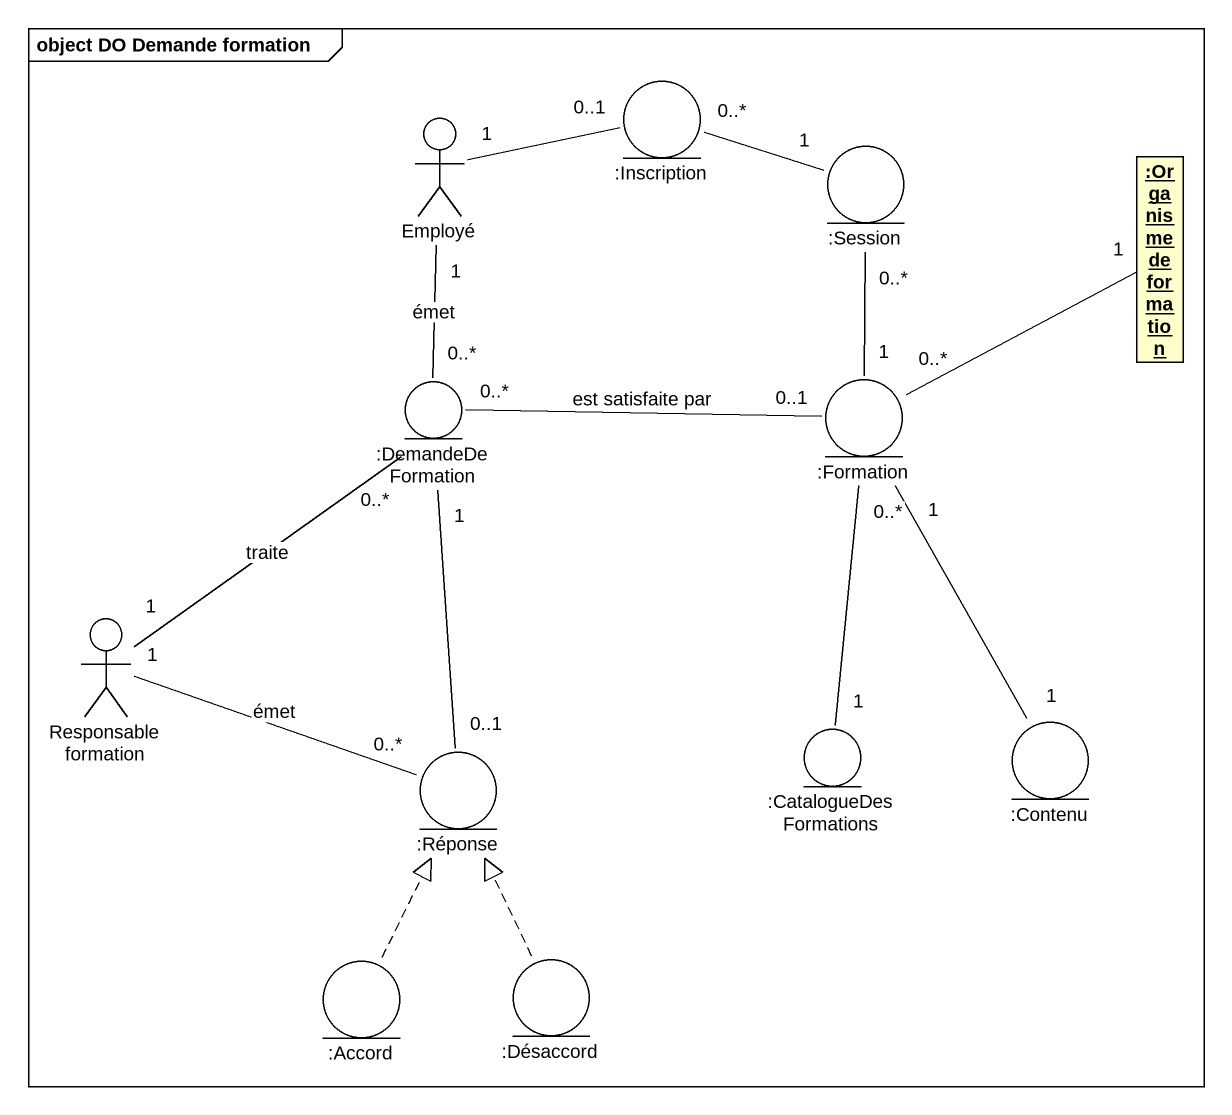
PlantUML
@startuml
mainframe object DO Demande formation
allowmixing
hide circle
hide empty members
actor Employé
entity ":Inscription" as Inscription
entity ":Session" as Session
object ":Organisme de formation" as Organisme_de_formation
entity ":DemandeDeFormation" as DemandeDeFormation
entity ":Formation" as Formation
actor "Responsable formation" as Responsable_formation
entity ":Réponse" as Réponse
entity ":CatalogueDesFormations" as CatalogueDesFormations
entity ":Contenu" as Contenu
entity ":Accord" as Accord
entity ":Désaccord" as Désaccord
Employé "1" -right- "0..1" Inscription
Employé "1" -- "0..*" DemandeDeFormation : émet
Inscription "0..*" -right- "1" Session
Organisme_de_formation "1" -left- "0..*" Formation
DemandeDeFormation "0..*" -- "1" Responsable_formation : traite
Formation "1" -up- "0..*" Session
Formation "0..1" -left- "0..*" DemandeDeFormation : est satisfaite par
Formation "1" -- "1" Contenu
Responsable_formation "1" -right- "0..*" Réponse : émet
Réponse "0..1" -up- "1" DemandeDeFormation
CatalogueDesFormations "1" -up- "0..*" Formation
Accord .up.|> Réponse
Désaccord .up.|> Réponse
@enduml
